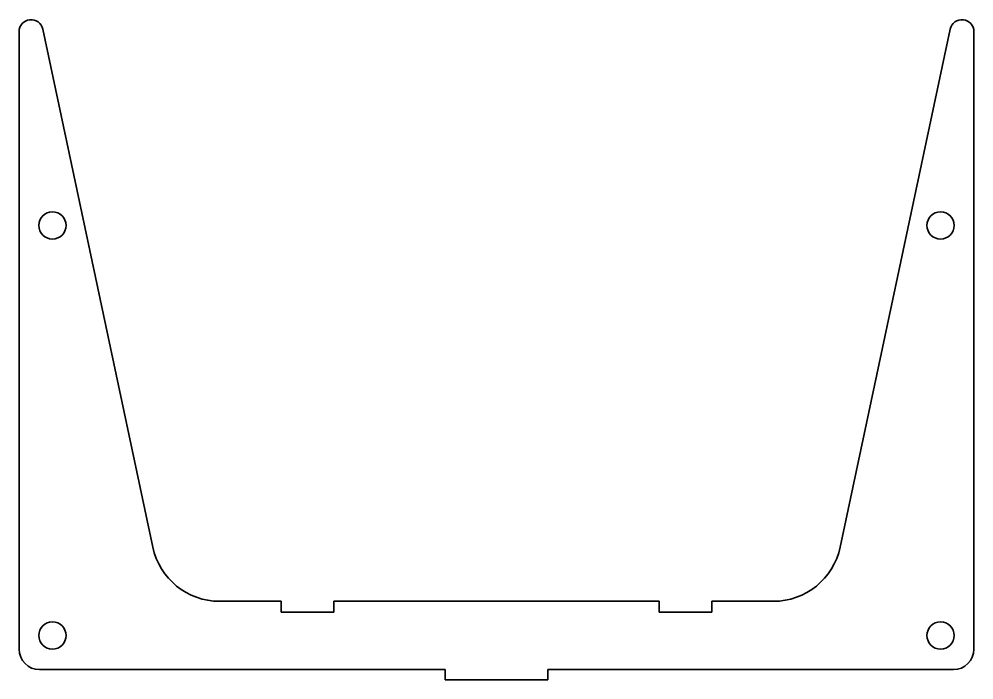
# Model space of a CAD drawing. Header units: inches. Extents: x 0 to 279, y 0 to 193.
import ezdxf

# ---------------------------------------------------------------- set-up
doc = ezdxf.new("R2010")
doc.units = ezdxf.units.IN
doc.header["$MEASUREMENT"] = 0
doc.layers.add('SIMUMAK Visible (ISO)', color=7, linetype='Continuous', lineweight=35)

# ---------------------------------------------------------------- blocks, each defined once
blk = doc.blocks.new('SMB-01-RCENT-02_Sheet_11_SMB-01-RCENT-02')
at = {"layer": 'SIMUMAK Visible (ISO)'}
for p, q in [((-139.75, -87.6), (-139.75, 93.1)), ((-132.83, 93.83), (-100.61, -57.76)), ((100.61, -57.76), (132.83, 93.83)), ((139.75, 93.1), (139.75, -87.6)), ((-81.04, -73.6), (-63.05, -73.6)), ((-63.05, -76.8), (-63.05, -73.6)), ((-47.65, -73.6), (47.65, -73.6)), ((-47.65, -73.6), (-47.65, -76.8)), ((47.65, -76.8), (47.65, -73.6)), ((63.05, -73.6), (81.04, -73.6)), ((63.05, -73.6), (63.05, -76.8)), ((-47.65, -76.8), (-63.05, -76.8)), ((63.05, -76.8), (47.65, -76.8)), ((-15, -93.6), (-133.75, -93.6)), ((-15, -93.6), (-15, -96.6)), ((15, -96.6), (15, -93.6)), ((133.75, -93.6), (15, -93.6)), ((-15, -96.6), (15, -96.6))]:
    blk.add_line(p, q, dxfattribs=at)
for centre in [(-130, 36.4), (130, 36.4), (-130, -83.6), (130, -83.6)]:
    blk.add_circle(centre, 4, dxfattribs=at)
at = {"layer": 'SIMUMAK Visible (ISO)', "extrusion": (0, 0, -1)}
for centre, radius, start, end in [((136.25, 93.1), 3.5, 0, 168), ((-136.25, 93.1), 3.5, 12, 180), ((133.75, -87.6), 6, 270, 360), ((-133.75, -87.6), 6, 180, 270)]:
    blk.add_arc(centre, radius, start, end, dxfattribs=at)
at = {"layer": 'SIMUMAK Visible (ISO)'}
for centre, start, end in [((-81.04, -53.6), 192, 270), ((81.04, -53.6), 270, 348)]:
    blk.add_arc(centre, 20, start, end, dxfattribs=at)

msp = doc.modelspace()

# ---------------------------------------------------------------- block references
msp.add_blockref('SMB-01-RCENT-02_Sheet_11_SMB-01-RCENT-02', (139.75, 96.6))

doc.saveas('drawing.dxf')
